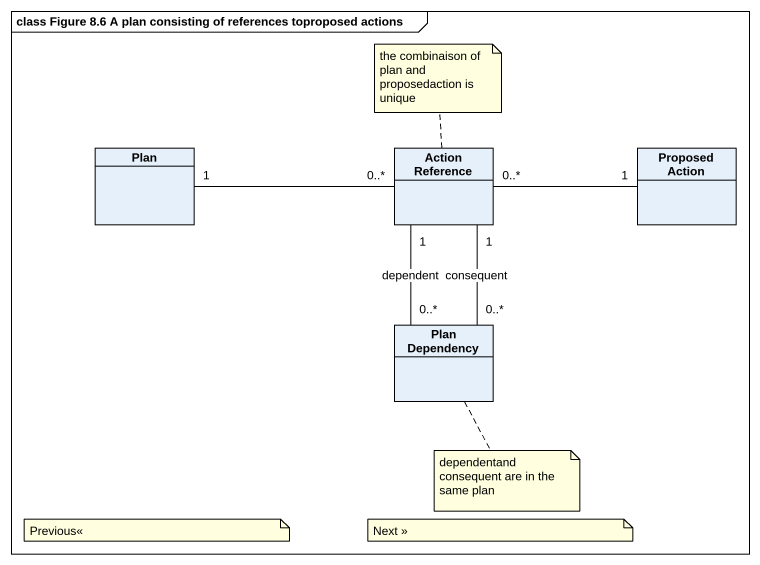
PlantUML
@startuml
mainframe class Figure 8.6 A plan consisting of references toproposed actions
hide circle
hide empty members
class Plan
class "Action Reference" as Action_Reference
class "Proposed Action" as Proposed_Action
class "Plan Dependency" as Plan_Dependency
Plan "1" -right- "0..*" Action_Reference
Action_Reference "1" -- "0..*" Plan_Dependency : dependent
Action_Reference "1" -- "0..*" Plan_Dependency : consequent
Proposed_Action "1" -left- "0..*" Action_Reference
note top of Action_Reference
  the combinaison of plan and
  proposedaction is unique
end note
note bottom of Plan_Dependency : dependentand consequent are in the same plan
note as N3
  Previous<<
end note
note as N4
  Next >>
end note
@enduml
